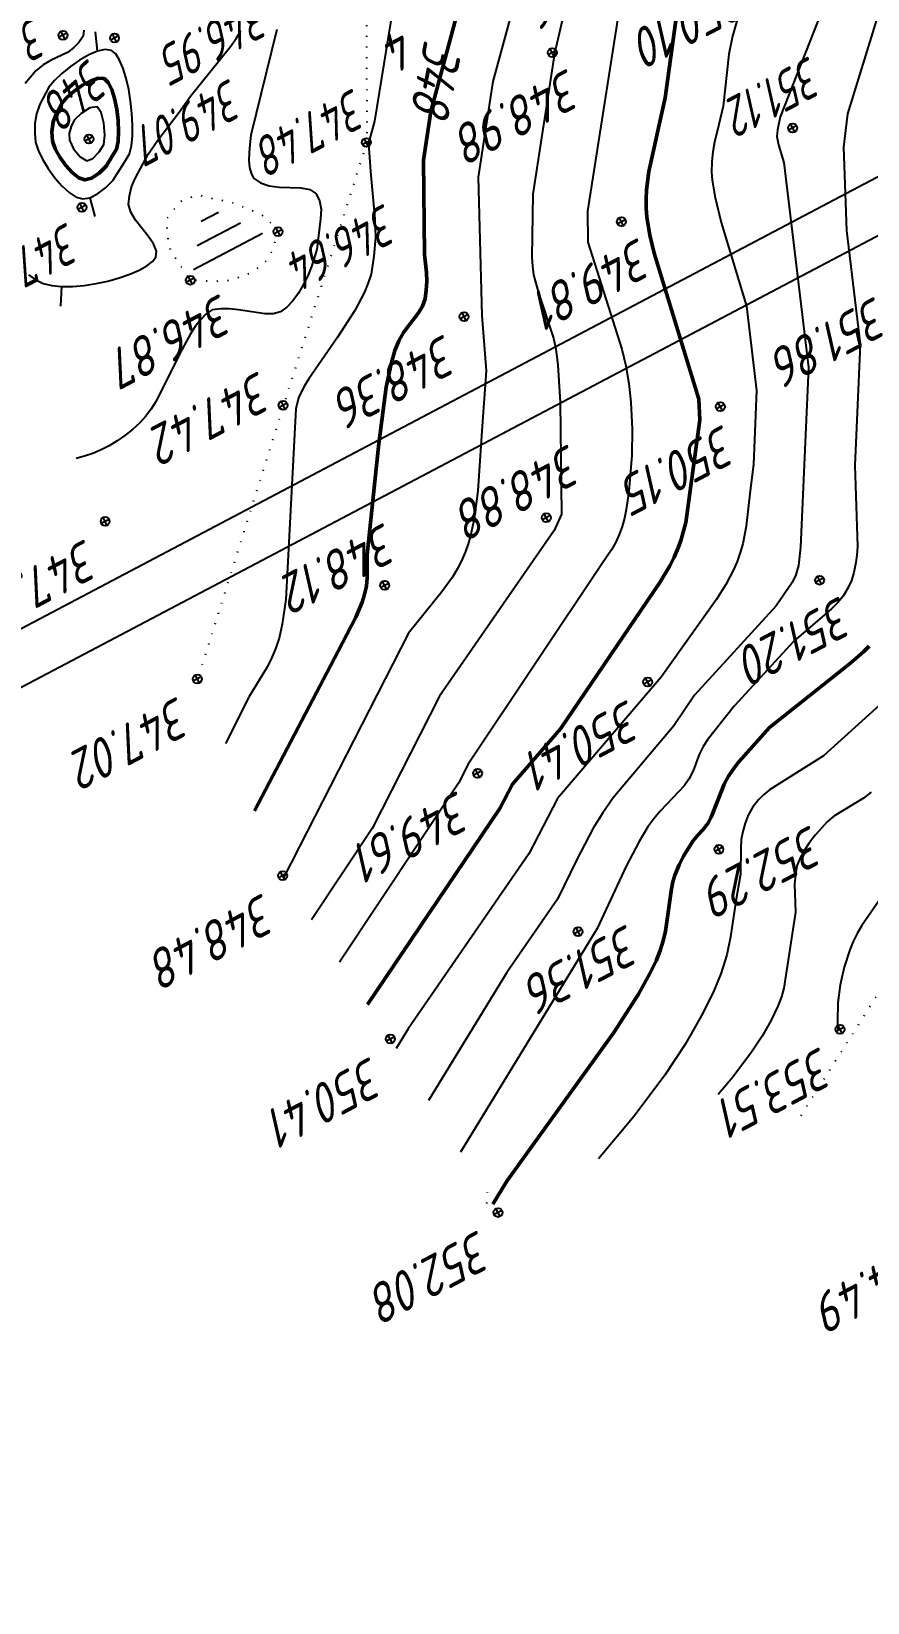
# Model space of a CAD drawing. Extents: x 1516777 to 1518423, y 2190420 to 2191479.
# Drawn here: x 1517071.9 to 1517157.8, y 2190656.3 to 2190817.5 of the extents above; entities that cross this region are included whole.
import ezdxf
from ezdxf.enums import TextEntityAlignment as Align

# ---------------------------------------------------------------- set-up
doc = ezdxf.new("R2010")
doc.units = 0
doc.linetypes.add('ИИDot', pattern=[1, 0, -1])
for name, color, linetype, lineweight in [('ИИ_БОЛОТО_025', 3, 'Continuous', 25), ('ИИ_КОНТУР_025', 7, 'ИИDot', 25), ('ИИ_ОТМЕТКА_025', 7, 'Continuous', 25), ('ИИ_РАЗМЕР_025', 7, 'Continuous', 25), ('ИИ_РЕЛЬЕФ_025', 34, 'Continuous', 25), ('ИИ_РЕЛЬЕФ_050', 34, 'Continuous', 50), ('ИИ_ТЕКСТ_025', 7, 'Continuous', 25), ('ИИ_УГОДЬЯ_025', 7, 'Continuous', 25)]:
    doc.layers.add(name, color=color, linetype=linetype, lineweight=lineweight)
doc.styles.add('VNIPISIMPLEXCUR', font='simplex.shx', dxfattribs={"width": 0.8, "oblique": 15})
doc.dimstyles.new('ИИ-2000-м-dm$2', dxfattribs={"dimscale": 2, "dimtxt": 2.5, "dimasz": 2.5, "dimexe": 1.25, "dimexo": 0, "dimgap": 1, "dimtad": 2, "dimtoh": 1, "dimzin": 1, "dimdsep": 46, "dimtxsty": 'VNIPISIMPLEXCUR', "dimcen": 2.5, "dimaunit": 1, "dimazin": 0, "dimtfac": 1, "dimtmove": 1, "dimatfit": 2, "dimfxl": 1, "dimarcsym": 0})

# ---------------------------------------------------------------- blocks, each defined once
blk = doc.blocks.new('PICKET')
at = {"color": 0, "linetype": 'Continuous', "lineweight": 25}
for p, q in [((-0.23, 0), (0.23, 0)), ((0, 0.23), (0, -0.23))]:
    blk.add_line(p, q, dxfattribs=at)
blk.add_circle((0, 0), 0.23, dxfattribs=at)
at = {"color": 0, "linetype": 'Continuous', "style": 'VNIPISIMPLEXCUR', "oblique": 15, "width": 0.8}
blk.add_attdef('OTMETKA', (1.25, 0.3), '', height=2, dxfattribs=at)
at = {"color": 8, "linetype": 'Continuous', "style": 'VNIPISIMPLEXCUR', "oblique": 15, "width": 0.8, "flags": 1}
blk.add_attdef('NOMER', (1.25, -2.7), '', height=2, dxfattribs=at)
blk = doc.blocks.new('ИИ05468')
at = {"color": 0, "linetype": 'Continuous', "lineweight": 25}
for points in [[(-2, 1), (2, 1)], [(-1.25, 0), (1.25, 0)], [(-0.5, -1), (0.5, -1)]]:
    blk.add_lwpolyline(points, dxfattribs=at)
blk = doc.blocks.new('ИИ053672А')
at = {"color": 0, "linetype": 'Continuous'}
for points in [[(0.7, 3.096), (0, 3.5), (-0.7, 3.096)], [(0, 3.5), (0, 0), (0.7, 0)], [(0.85, 2.009), (0, 2.5), (-0.85, 2.009)], [(1, 0.923), (0, 1.5), (-1, 0.923)]]:
    blk.add_lwpolyline(points, dxfattribs=at)
at = {"color": 0, "linetype": 'Continuous', "style": 'VNIPISIMPLEXCUR', "oblique": 15, "width": 0.8}
blk.add_attdef('RACE1', text='', height=2, dxfattribs=at).set_placement((-2, 2.25), align=Align.RIGHT)
blk.add_attdef('HEIGHT', (2, 2.25), '', height=2, dxfattribs=at)
blk.add_attdef('DISTANCE', text='', height=2, dxfattribs=at).set_placement((8.5, 1.75), align=Align.MIDDLE_LEFT)
blk.add_attdef('RACE2', text='', height=2, dxfattribs=at).set_placement((-2, 1.25), align=Align.TOP_RIGHT)
blk.add_attdef('THICKNESS', text='', height=2, dxfattribs=at).set_placement((2, 1.25), align=Align.TOP_LEFT)
blk = doc.blocks.new('ИИ053296')
at = {"color": 0, "linetype": 'Continuous', "lineweight": 25}
blk.add_lwpolyline([(0, 0), (1, 0)], dxfattribs=at)
blk = doc.blocks.new('*D37')
at = {"layer": 'Defpoints', "color": 0, "transparency": 16777216}
for p in [(1516997.99, 2191462.82), (1518374.71, 2191103.61), (1517445.63, 2190623.9), (1517459.23, 2190587.38), (1517312.46, 2190543.97)]:
    blk.add_point(p, dxfattribs=at)
at = {"layer": 'ИИ_РАЗМЕР_025', "color": 0, "lineweight": -2, "transparency": 16777216}
for p, q in [((1517451.91, 2190631.64), (1517459.4, 2190635.59)), ((1517448.2, 2190623.46), (1517451.91, 2190631.64))]:
    blk.add_line(p, q, dxfattribs=at)
blk.add_arc((1517445.24, 2190613.92), 9.98, 50.8939, 94.6714, dxfattribs=at)
at = {"layer": 'ИИ_РАЗМЕР_025', "color": 0, "transparency": 16777216}
for points in [[(1517444.62, 2190623.24), (1517444.24, 2190624.52), (1517440.59, 2190622.76)], [(1517452.06, 2190622.09), (1517451.02, 2190621.25), (1517454.08, 2190618.58)]]:
    blk.add_solid(points, dxfattribs=at)
at = {"layer": 'ИИ_РАЗМЕР_025', "color": 0, "transparency": 16777216, "insert": (1517457.5, 2190631.19), "char_height": 4, "attachment_point": 5, "rotation": 207.7821, "style": 'VNIPISIMPLEXCUR'}
blk.add_mtext('90%%d', dxfattribs=at)
blk = doc.blocks.new('*D41')
at = {"layer": 'Defpoints', "color": 0, "transparency": 16777216}
for p in [(1516997.99, 2191462.82), (1517637.12, 2190760.28), (1517426.98, 2190659.79), (1517400.06, 2190635.39), (1517459.23, 2190587.38)]:
    blk.add_point(p, dxfattribs=at)
at = {"layer": 'ИИ_РАЗМЕР_025', "color": 0, "lineweight": -2, "transparency": 16777216}
for p, q in [((1517435.44, 2190666.61), (1517442.94, 2190670.56)), ((1517429.66, 2190659.33), (1517435.44, 2190666.61))]:
    blk.add_line(p, q, dxfattribs=at)
blk.add_arc((1517426.57, 2190649.36), 10.44, 49.8774, 95.6874, dxfattribs=at)
at = {"layer": 'ИИ_РАЗМЕР_025', "color": 0, "transparency": 16777216}
for points in [[(1517425.73, 2190659.11), (1517425.35, 2190660.38), (1517421.71, 2190658.59)], [(1517433.82, 2190657.76), (1517432.78, 2190656.92), (1517435.81, 2190654.22)]]:
    blk.add_solid(points, dxfattribs=at)
at = {"layer": 'ИИ_РАЗМЕР_025', "color": 0, "transparency": 16777216, "insert": (1517441.03, 2190666.17), "char_height": 4, "attachment_point": 5, "rotation": 207.7821, "style": 'VNIPISIMPLEXCUR'}
blk.add_mtext('90%%d', dxfattribs=at)
blk = doc.blocks.new('*D60')
at = {"layer": 'Defpoints', "color": 0, "transparency": 16777216}
for p in [(1516865.23, 2191392.86), (1517280.22, 2190589.82), (1517301.19, 2190586.89), (1517251.66, 2190560.75), (1517312.46, 2190543.97)]:
    blk.add_point(p, dxfattribs=at)
at = {"layer": 'ИИ_РАЗМЕР_025', "color": 0, "lineweight": -2, "transparency": 16777216}
for p, q in [((1517270.29, 2190593.09), (1517259.15, 2190587.22)), ((1517278.66, 2190586.43), (1517270.29, 2190593.09))]:
    blk.add_line(p, q, dxfattribs=at)
blk.add_arc((1517292.31, 2190582.21), 14.29, 133.8716, 191.7338, dxfattribs=at)
at = {"layer": 'ИИ_РАЗМЕР_025', "color": 0, "transparency": 16777216}
for points in [[(1517282.02, 2190593.05), (1517282.8, 2190591.97), (1517285.65, 2190594.85)], [(1517278.95, 2190579.53), (1517277.69, 2190579.07), (1517279.68, 2190575.54)]]:
    blk.add_solid(points, dxfattribs=at)
at = {"layer": 'ИИ_РАЗМЕР_025', "color": 0, "transparency": 16777216, "insert": (1517265.86, 2190586.93), "char_height": 4, "attachment_point": 5, "rotation": 207.7821, "style": 'VNIPISIMPLEXCUR'}
blk.add_mtext("90°2'", dxfattribs=at)

msp = doc.modelspace()

# ---------------------------------------------------------------- linework, layer by layer
at = {"layer": 'ИИ_КОНТУР_025', "flags": 128}
for points, elevation in [([(1517230.931, 2190928.278), (1517222.757, 2190910.831), (1517212.263, 2190905.937), (1517181.973, 2190889.787), (1517159.676, 2190878.102), (1517141.274, 2190869.961), (1517124.473, 2190858.368), (1517106.21, 2190849.7), (1517106.331, 2190806.162), (1517097.774, 2190779.188), (1517088.954, 2190751.098)], -354.944), ([(1517097.209, 2190796.991), (1517096.574, 2190794.962), (1517095.758, 2190793.684), (1517093.916, 2190792.49), (1517092.026, 2190791.956), (1517090.428, 2190791.857), (1517088.195, 2190792.006), (1517086.435, 2190794.582), (1517085.991, 2190795.503), (1517085.822, 2190797.312), (1517085.864, 2190798.407), (1517086.404, 2190799.104), (1517087.174, 2190800.094), (1517088.98, 2190800.791), (1517090.375, 2190800.412), (1517092.441, 2190800.015), (1517094.367, 2190799.255), (1517095.935, 2190798.472), (1517097.209, 2190796.991), (1517097.209, 2190796.991)], 346.64)]:
    msp.add_lwpolyline(points, dxfattribs=dict(at, elevation=elevation))
for points in [[(1517294.087, 2190854.077), (1517285.1, 2190853.45), (1517271.635, 2190847.346), (1517247.165, 2190839.699), (1517243.028, 2190836.801), (1517233.131, 2190821.486), (1517219.639, 2190806.047), (1517197.88, 2190789.81), (1517191.855, 2190783.617), (1517189.098, 2190778.122), (1517173.374, 2190741.716), (1517150.401, 2190705.422)], [(1517118.676, 2190697.224), (1517118.721, 2190698.345)]]:
    msp.add_lwpolyline(points, dxfattribs=at)
at = {"layer": 'ИИ_РЕЛЬЕФ_025'}
for points, elevation in [([(1517157.433, 2190830.721), (1517148.792, 2190808.767), (1517148.516, 2190807.447), (1517148.472, 2190806.758), (1517148.618, 2190805.898), (1517149.165, 2190804.1), (1517151.693, 2190783.058), (1517150.902, 2190764.603), (1517150.672, 2190762.706), (1517150.422, 2190761.763), (1517150.023, 2190760.958), (1517148.372, 2190758.564), (1517140.001, 2190749.415), (1517137.874, 2190746.27), (1517131.643, 2190738.866), (1517130.564, 2190737.342), (1517129.592, 2190735.762), (1517127.911, 2190732.534), (1517125.915, 2190728.473), (1517120.727, 2190720.948), (1517112.652, 2190707.811)], 351), ([(1517110.501, 2190829.17), (1517107.105, 2190808.327), (1517106.514, 2190806.071), (1517106.698, 2190803.166), (1517107.163, 2190798.297), (1517107.22, 2190796.373), (1517107.046, 2190794.489), (1517106.767, 2190792.625), (1517106.481, 2190791.719), (1517106.1, 2190790.792), (1517105.114, 2190788.901), (1517103.296, 2190786.078), (1517100.362, 2190781.866), (1517099.923, 2190781.16), (1517099.569, 2190780.516), (1517099.315, 2190779.941), (1517099.021, 2190778.809), (1517097.996, 2190759.229), (1517097.636, 2190756.698), (1517097.316, 2190755.264), (1517096.96, 2190754.151), (1517096.554, 2190753.196), (1517096.111, 2190752.356), (1517094.249, 2190749.282), (1517091.795, 2190744.437)], 347.5), ([(1517127.613, 2190823.839), (1517125.61, 2190815.284), (1517123.383, 2190800.832), (1517123.292, 2190794.363), (1517123.353, 2190793.456), (1517123.462, 2190792.559), (1517123.968, 2190790.716), (1517125.513, 2190786.065), (1517125.74, 2190784.956), (1517125.956, 2190783.284), (1517126.187, 2190779.493), (1517126.341, 2190767.996), (1517125.587, 2190766.3), (1517113.801, 2190749.287), (1517106.895, 2190735.719), (1517100.66, 2190726.36)], 349), ([(1517121.836, 2190821.837), (1517119.27, 2190812.407), (1517117.76, 2190802.578), (1517118.136, 2190788.367), (1517118.599, 2190782.703), (1517118.152, 2190776.558), (1517117.738, 2190770.369), (1517117.35, 2190767.506), (1517116.971, 2190765.749), (1517116.737, 2190764.927), (1517116.47, 2190764.148), (1517116.074, 2190763.21), (1517115.625, 2190762.339), (1517115.133, 2190761.524), (1517114.05, 2190760.019), (1517110.601, 2190755.756), (1517097.795, 2190730.707)], 348.5), ([(1517159.411, 2190821.094), (1517155.724, 2190809.091), (1517155.312, 2190805.65), (1517155.606, 2190797.114), (1517157.009, 2190785.433), (1517156.476, 2190772.997), (1517156.74, 2190764.659), (1517156.686, 2190763.791), (1517156.586, 2190763.016), (1517156.377, 2190762.006), (1517156.117, 2190761.164), (1517155.759, 2190760.39), (1517155.258, 2190759.584), (1517154.731, 2190758.922), (1517154.085, 2190758.261), (1517150.196, 2190754.96), (1517144.082, 2190748.278), (1517141.321, 2190744.817), (1517140.879, 2190744.136), (1517140.473, 2190743.301), (1517139.868, 2190741.652), (1517139.425, 2190740.799), (1517138.956, 2190740.148), (1517137.779, 2190738.863), (1517136.455, 2190737.488), (1517135.802, 2190736.723), (1517135.19, 2190735.885), (1517134.295, 2190734.401), (1517132.992, 2190731.847), (1517130.006, 2190725.437), (1517115.967, 2190702.481)], 351.5), ([(1517077.265, 2190817.684), (1517077.184, 2190817.045), (1517076.735, 2190816.415), (1517076.201, 2190815.868), (1517075.564, 2190815.389), (1517073.896, 2190814.598), (1517073.071, 2190814.116), (1517072.333, 2190813.498), (1517071.217, 2190812.199)], 347), ([(1517097.074, 2190817.736), (1517094.429, 2190806.883), (1517094.299, 2190805.952), (1517094.227, 2190805.087), (1517094.22, 2190804.296), (1517094.287, 2190803.59), (1517094.436, 2190802.977), (1517094.675, 2190802.467), (1517095.403, 2190802.004), (1517096.289, 2190801.691), (1517097.327, 2190801.544), (1517099.555, 2190801.493), (1517100.469, 2190801.321), (1517101.1, 2190800.912), (1517101.484, 2190800.193), (1517101.624, 2190799.301), (1517101.585, 2190798.295), (1517101.21, 2190795.163), (1517100.642, 2190793.397), (1517100.256, 2190792.459), (1517099.807, 2190791.536), (1517099.298, 2190790.667), (1517098.733, 2190789.889), (1517098.116, 2190789.242), (1517097.45, 2190788.764), (1517096.724, 2190788.536), (1517095.9, 2190788.539), (1517093.151, 2190788.968), (1517092.222, 2190789.053), (1517091.315, 2190789.067), (1517090.449, 2190788.971), (1517089.84, 2190788.55), (1517089.262, 2190787.972), (1517088.71, 2190787.262), (1517088.18, 2190786.441), (1517087.164, 2190784.565), (1517084.674, 2190779.601), (1517084.146, 2190778.748), (1517083.598, 2190777.998), (1517083.025, 2190777.372), (1517082.254, 2190776.683), (1517081.47, 2190776.06), (1517080.671, 2190775.504), (1517079.859, 2190775.013), (1517079.033, 2190774.588), (1517078.193, 2190774.23), (1517077.339, 2190773.938), (1517076.472, 2190773.711)], 347), ([(1517132.122, 2190818.954), (1517129.006, 2190799.085), (1517129.036, 2190795.919), (1517132.534, 2190784.93), (1517132.938, 2190783.209), (1517133.248, 2190781.388), (1517133.464, 2190779.468), (1517133.597, 2190776.706), (1517133.548, 2190774.054), (1517133.261, 2190770.317), (1517132.983, 2190768.473), (1517132.791, 2190767.587), (1517132.556, 2190766.731), (1517132.272, 2190765.909), (1517131.912, 2190765.104), (1517131.485, 2190764.343), (1517130.505, 2190762.909), (1517116.741, 2190742.311), (1517115.756, 2190740.371), (1517103.525, 2190722.013)], 349.5), ([(1517144.382, 2190818.716), (1517143.895, 2190817.04), (1517143.509, 2190815.197), (1517142.926, 2190809.876), (1517142.504, 2190808.004), (1517142.045, 2190806.159), (1517141.869, 2190805.195), (1517141.765, 2190804.175), (1517141.758, 2190803.079), (1517141.818, 2190802.303), (1517142.081, 2190800.64), (1517142.747, 2190797.932), (1517145.336, 2190789.348), (1517146.377, 2190780.684), (1517146.051, 2190773.084), (1517145.715, 2190770.376), (1517145.313, 2190766.765), (1517144.951, 2190764.957), (1517144.694, 2190764.051), (1517144.372, 2190763.145), (1517144.035, 2190762.355), (1517143.214, 2190760.773), (1517142.236, 2190759.188), (1517136.559, 2190751.25), (1517125.938, 2190738.8), (1517122.962, 2190733.121), (1517110.568, 2190715.146), (1517109.336, 2190713.142)], 350.5), ([(1517071.577, 2190792.552), (1517072.331, 2190792.033), (1517073.079, 2190791.675), (1517073.953, 2190791.454), (1517074.973, 2190791.352), (1517076.099, 2190791.359), (1517077.292, 2190791.463), (1517078.516, 2190791.652), (1517079.73, 2190791.914), (1517080.896, 2190792.238), (1517081.976, 2190792.613), (1517082.932, 2190793.026), (1517083.724, 2190793.465), (1517084.314, 2190793.92), (1517084.663, 2190794.379), (1517084.711, 2190795.002), (1517084.401, 2190795.722), (1517083.858, 2190796.51), (1517082.574, 2190798.178), (1517082.082, 2190799), (1517081.858, 2190799.777), (1517081.956, 2190800.682), (1517082.159, 2190801.579), (1517082.539, 2190802.462), (1517083.882, 2190804.947), (1517084.869, 2190806.385), (1517087.037, 2190809.258), (1517088.204, 2190810.904), (1517092.335, 2190815.988), (1517092.908, 2190816.809), (1517093.397, 2190817.609)], 347), ([(1517160.4, 2190749.631), (1517153.238, 2190743.196), (1517147.709, 2190739.692), (1517147.087, 2190739.182), (1517146.57, 2190738.665), (1517145.965, 2190737.877), (1517145.524, 2190737.088), (1517145.2, 2190736.274), (1517144.946, 2190735.407), (1517144.799, 2190734.586), (1517144.743, 2190733.719), (1517144.735, 2190731.038), (1517144.257, 2190728.271), (1517143.71, 2190724.609), (1517143.303, 2190722.737), (1517142.705, 2190720.808), (1517141.979, 2190719.064), (1517140.858, 2190716.773), (1517139.067, 2190713.63), (1517136.937, 2190710.384), (1517133.8, 2190706.183), (1517130.134, 2190701.823)], 352.5), ([(1517158.139, 2190739.441), (1517157.361, 2190738.843), (1517154.314, 2190736.989), (1517153.649, 2190736.423), (1517152.389, 2190735.043), (1517151.807, 2190734.285), (1517151.287, 2190733.497), (1517150.852, 2190732.693), (1517150.525, 2190731.884), (1517150.375, 2190730.957), (1517150.285, 2190730.018), (1517150.374, 2190727.13), (1517149.159, 2190719.337), (1517148.92, 2190718.431), (1517148.569, 2190717.485), (1517147.841, 2190715.972), (1517146.94, 2190714.397), (1517145.866, 2190712.76), (1517143.929, 2190710.19), (1517142.42, 2190708.4)], 353), ([(1517161.122, 2190731.439), (1517157.203, 2190725.774), (1517156.723, 2190724.949), (1517156.299, 2190724.114), (1517155.943, 2190723.266), (1517155.369, 2190721.481), (1517154.967, 2190719.664), (1517154.735, 2190717.814), (1517154.673, 2190715.931), (1517154.707, 2190714.977)], 353.5)]:
    msp.add_lwpolyline(points, dxfattribs=dict(at, elevation=elevation))
for points, elevation in [([(1517072.299, 2190806.175), (1517072.576, 2190805.34), (1517073.024, 2190804.413), (1517073.604, 2190803.456), (1517074.278, 2190802.529), (1517075.007, 2190801.694), (1517075.753, 2190801.012), (1517076.479, 2190800.544), (1517077.145, 2190800.351), (1517077.867, 2190800.469), (1517078.662, 2190800.861), (1517079.478, 2190801.47), (1517080.246, 2190802.253), (1517081.447, 2190804.107), (1517081.953, 2190804.961), (1517082.142, 2190805.789), (1517082.242, 2190806.793), (1517082.259, 2190807.923), (1517082.199, 2190809.131), (1517082.067, 2190810.367), (1517081.869, 2190811.581), (1517081.61, 2190812.724), (1517081.297, 2190813.747), (1517080.934, 2190814.599), (1517080.529, 2190815.232), (1517080.085, 2190815.597), (1517079.457, 2190815.692), (1517078.666, 2190815.522), (1517077.768, 2190815.139), (1517076.819, 2190814.593), (1517075.876, 2190813.935), (1517074.996, 2190813.218), (1517074.235, 2190812.491), (1517073.65, 2190811.806), (1517072.723, 2190810.061), (1517072.395, 2190809.093), (1517072.213, 2190808.094), (1517072.217, 2190807.113)], 347.5), ([(1517075.788, 2190806.378), (1517076.188, 2190805.507), (1517076.862, 2190804.662), (1517077.548, 2190804.264), (1517078.197, 2190804.515), (1517078.829, 2190805.176), (1517079.294, 2190805.938), (1517079.406, 2190806.907), (1517079.302, 2190808.123), (1517079.024, 2190809.211), (1517078.615, 2190809.799), (1517077.886, 2190809.687), (1517076.977, 2190809.111), (1517076.279, 2190808.423), (1517075.942, 2190807.789), (1517075.757, 2190807.075)], 348.5), ([(1517077.594, 2190806.731), (1517077.594, 2190806.731)], 349)]:
    msp.add_lwpolyline(points, close=True, dxfattribs=dict(at, elevation=elevation))
at = {"layer": 'ИИ_РЕЛЬЕФ_050'}
for points, elevation in [([(1517118.553, 2190830.37), (1517112.907, 2190809.336), (1517112.137, 2190804.325), (1517112.272, 2190794.654), (1517112.457, 2190792.801), (1517112.498, 2190791.883), (1517112.437, 2190790.98), (1517112.325, 2190790.086), (1517112.044, 2190789.342), (1517111.644, 2190788.671), (1517110.113, 2190786.628), (1517109.622, 2190785.782), (1517109.205, 2190784.776), (1517108.821, 2190783.429), (1517108.334, 2190781.023), (1517107.581, 2190775.234), (1517106.38, 2190763.843), (1517106.37, 2190761.465), (1517106.288, 2190760.605), (1517106.069, 2190759.625), (1517105.844, 2190758.946), (1517105.206, 2190757.423), (1517103.39, 2190753.911), (1517094.798, 2190737.521)], 348), ([(1517138.606, 2190822.413), (1517136.978, 2190810.734), (1517135.306, 2190803.16), (1517135.08, 2190801.276), (1517135.034, 2190800.337), (1517135.044, 2190799.4), (1517135.113, 2190798.469), (1517135.409, 2190796.613), (1517135.866, 2190794.765), (1517140.449, 2190779.796), (1517140.543, 2190777.675), (1517139.097, 2190767.14), (1517138.62, 2190765.371), (1517138.322, 2190764.527), (1517137.923, 2190763.59), (1517137.471, 2190762.69), (1517136.441, 2190760.975), (1517126.227, 2190745.958), (1517121.313, 2190740.257), (1517120.008, 2190737.769), (1517106.39, 2190717.666)], 350), ([(1517157.941, 2190754.425), (1517157.398, 2190753.882), (1517156.067, 2190752.731), (1517147.702, 2190746.098), (1517144.552, 2190742.557), (1517143.99, 2190741.835), (1517143.491, 2190741.098), (1517143.048, 2190740.276), (1517142.343, 2190738.521), (1517141.717, 2190736.894), (1517141.37, 2190736.231), (1517140.854, 2190735.569), (1517140.328, 2190735.043), (1517139.815, 2190734.427), (1517138.865, 2190732.891), (1517138.412, 2190731.984), (1517137.99, 2190730.945), (1517137.783, 2190730.256), (1517137.629, 2190729.519), (1517137.001, 2190725.181), (1517136.77, 2190724.2), (1517136.46, 2190723.187), (1517136.052, 2190722.144), (1517135.423, 2190720.832), (1517134.227, 2190718.698), (1517131.695, 2190714.789), (1517120.727, 2190699.501), (1517119.282, 2190697.151)], 352)]:
    msp.add_lwpolyline(points, dxfattribs=dict(at, elevation=elevation))
at = {"layer": 'ИИ_РЕЛЬЕФ_050', "elevation": 348}
msp.add_lwpolyline([(1517074.043, 2190806.277), (1517074.323, 2190805.502), (1517074.793, 2190804.641), (1517075.392, 2190803.792), (1517076.059, 2190803.055), (1517076.731, 2190802.527), (1517077.347, 2190802.308), (1517078.051, 2190802.475), (1517078.826, 2190802.977), (1517079.549, 2190803.727), (1517080.623, 2190805.449), (1517080.785, 2190806.258), (1517080.834, 2190807.269), (1517080.782, 2190808.396), (1517080.639, 2190809.551), (1517080.414, 2190810.647), (1517080.117, 2190811.594), (1517079.759, 2190812.307), (1517079.35, 2190812.698), (1517078.753, 2190812.743), (1517077.981, 2190812.487), (1517077.124, 2190812.014), (1517076.275, 2190811.405), (1517075.525, 2190810.745), (1517074.965, 2190810.114), (1517074.488, 2190809.233), (1517074.109, 2190808.266), (1517073.97, 2190807.247)], close=True, dxfattribs=at)
at = {"layer": 'ИИ_ТЕКСТ_025'}
for points in [[(1517112.442, 2191009.539), (1516882.276, 2190888.279), (1516980.152, 2190702.482), (1517210.317, 2190823.742)], [(1517172.428, 2190809.764), (1516998.529, 2190718.147), (1516905.314, 2190895.096), (1517079.206, 2190986.709)]]:
    msp.add_lwpolyline(points, dxfattribs=at)

# ---------------------------------------------------------------- block references
at = {"layer": 'ИИ_БОЛОТО_025', "xscale": 2, "yscale": 2, "zscale": 2, "rotation": 207.7819444444445}
msp.add_blockref('ИИ05468', (1517091.125, 2190796.711), dxfattribs=at)
at = {"layer": 'ИИ_ОТМЕТКА_025'}
ref = msp.add_blockref('PICKET', (1517080.408, 2190816.873, 347.28), dxfattribs=dict(at, xscale=2, yscale=2, zscale=2, rotation=207.7819444444445))
ref.add_attrib('OTMETKA', '347.28', (1517092.793, 2190828.438, 347.28), dxfattribs={"layer": '0', "color": 0, "linetype": 'Continuous', "height": 4, "rotation": 207.78194, "style": 'VNIPISIMPLEXCUR', "oblique": 15, "width": 0.7})
ref = msp.add_blockref('PICKET', (1517139.902, 2190823.105, 350.1), dxfattribs=dict(at, xscale=2, yscale=2, zscale=2, rotation=207.7819444444445))
ref.add_attrib('OTMETKA', '350.10', (1517144.242, 2190823.123, 350.1), dxfattribs={"layer": '0', "color": 0, "linetype": 'Continuous', "height": 4, "rotation": 207.78194, "style": 'VNIPISIMPLEXCUR', "oblique": 15, "width": 0.8})
ref = msp.add_blockref('PICKET', (1517096.554, 2190821.175, 346.95), dxfattribs=dict(at, xscale=2, yscale=2, zscale=2, rotation=207.7819444444445))
ref.add_attrib('OTMETKA', '346.95', (1517095.107, 2190821.185, 346.95), dxfattribs={"layer": '0', "color": 0, "linetype": 'Continuous', "height": 4, "rotation": 207.78194, "style": 'VNIPISIMPLEXCUR', "oblique": 15, "width": 0.7})
ref = msp.add_blockref('PICKET', (1517075.11, 2190817.155, 346.82), dxfattribs=dict(at, xscale=2, yscale=2, zscale=2, rotation=207.7819444444445))
ref.add_attrib('OTMETKA', '346.82', (1517072.314, 2190819.185, 346.82), dxfattribs={"layer": '0', "color": 0, "linetype": 'Continuous', "height": 4, "rotation": 207.78194, "style": 'VNIPISIMPLEXCUR', "oblique": 15, "width": 0.7})
ref = msp.add_blockref('PICKET', (1517125.379, 2190815.356, 348.98), dxfattribs=dict(at, xscale=2, yscale=2, zscale=2, rotation=207.7819444444445))
ref.add_attrib('OTMETKA', '348.98', (1517127.076, 2190813.854, 348.98), dxfattribs={"layer": '0', "color": 0, "linetype": 'Continuous', "height": 4, "rotation": 207.78194, "style": 'VNIPISIMPLEXCUR', "oblique": 15, "width": 0.8})
ref = msp.add_blockref('PICKET', (1517150.084, 2190807.641, 351.12), dxfattribs=dict(at, xscale=2, yscale=2, zscale=2, rotation=207.7819444444445))
ref.add_attrib('OTMETKA', '351.12', (1517151.89, 2190815.11, 351.12), dxfattribs={"layer": '0', "color": 0, "linetype": 'Continuous', "height": 4, "rotation": 207.78194, "style": 'VNIPISIMPLEXCUR', "oblique": 15, "width": 0.7})
ref = msp.add_blockref('PICKET', (1517077.778, 2190806.494, 349.07), dxfattribs=dict(at, xscale=2, yscale=2, zscale=2, rotation=207.7819444444445))
ref.add_attrib('OTMETKA', '349.07', (1517092.368, 2190812.812, 349.07), dxfattribs={"layer": '0', "color": 0, "linetype": 'Continuous', "height": 4, "rotation": 207.78194, "style": 'VNIPISIMPLEXCUR', "oblique": 15, "width": 0.7})
ref = msp.add_blockref('PICKET', (1517106.289, 2190806.141, 347.48), dxfattribs=dict(at, xscale=2, yscale=2, zscale=2, rotation=207.7819444444445))
ref.add_attrib('OTMETKA', '347.48', (1517105.04, 2190811.806, 347.48), dxfattribs={"layer": '0', "color": 0, "linetype": 'Continuous', "height": 4, "rotation": 207.78194, "style": 'VNIPISIMPLEXCUR', "oblique": 15, "width": 0.7})
ref = msp.add_blockref('PICKET', (1517077.057, 2190799.49, 347.28), dxfattribs=dict(at, xscale=2, yscale=2, zscale=2, rotation=207.7819444444445))
ref.add_attrib('OTMETKA', '347.28', (1517075.64, 2190798.043, 347.28), dxfattribs={"layer": '0', "color": 0, "linetype": 'Continuous', "height": 4, "rotation": 207.78194, "style": 'VNIPISIMPLEXCUR', "oblique": 15, "width": 0.7})
ref = msp.add_blockref('PICKET', (1517097.209, 2190796.991, 346.64), dxfattribs=dict(at, xscale=2, yscale=2, zscale=2, rotation=207.7819444444445))
ref.add_attrib('OTMETKA', '346.64', (1517108.234, 2190799.983, 346.64), dxfattribs={"layer": '0', "color": 0, "linetype": 'Continuous', "height": 4, "rotation": 207.78194, "style": 'VNIPISIMPLEXCUR', "oblique": 15, "width": 0.7})
ref = msp.add_blockref('PICKET', (1517132.493, 2190798.003, 349.81), dxfattribs=dict(at, xscale=2, yscale=2, zscale=2, rotation=207.7819444444445))
ref.add_attrib('OTMETKA', '349.81', (1517134.37, 2190796.48, 349.81), dxfattribs={"layer": '0', "color": 0, "linetype": 'Continuous', "height": 4, "rotation": 207.78194, "style": 'VNIPISIMPLEXCUR', "oblique": 15, "width": 0.8})
ref = msp.add_blockref('PICKET', (1517088.195, 2190792.006, 346.87), dxfattribs=dict(at, xscale=2, yscale=2, zscale=2, rotation=207.7819444444445))
ref.add_attrib('OTMETKA', '346.87', (1517091.38, 2190790.733, 346.87), dxfattribs={"layer": '0', "color": 0, "linetype": 'Continuous', "height": 4, "rotation": 207.78194, "style": 'VNIPISIMPLEXCUR', "oblique": 15, "width": 0.8})
ref = msp.add_blockref('PICKET', (1517160.837, 2190787.142, 351.86), dxfattribs=dict(at, xscale=2, yscale=2, zscale=2, rotation=207.7819444444445))
ref.add_attrib('OTMETKA', '351.86', (1517158.658, 2190790.447, 351.86), dxfattribs={"layer": '0', "color": 0, "linetype": 'Continuous', "height": 4, "rotation": 207.78194, "style": 'VNIPISIMPLEXCUR', "oblique": 15, "width": 0.8})
at = {"layer": 'ИИ_ОТМЕТКА_025', "xscale": 2, "yscale": 2, "zscale": 2, "rotation": 207.7819444444445}
for p, values in [((1517116.326, 2190788.258, 348.36), {'OTMETKA': '348.36'}), ((1517079.446, 2190767.241, 347.09), {'OTMETKA': '347.09'}), ((1517088.913, 2190751.077, 347.02), {'OTMETKA': '347.02'}), ((1517135.186, 2190750.757, 350.41), {'OTMETKA': '350.41'}), ((1517117.705, 2190741.394, 349.61), {'OTMETKA': '349.61'}), ((1517097.68, 2190730.881, 348.48), {'OTMETKA': '348.48'}), ((1517108.739, 2190714.101, 350.41), {'OTMETKA': '350.41'}), ((1517154.952, 2190715.109, 353.51), {'OTMETKA': '353.51'}), ((1517119.813, 2190696.298, 352.08), {'OTMETKA': '352.08'})]:
    msp.add_blockref('PICKET', p, dxfattribs=at).add_auto_attribs(values)
at = {"layer": 'ИИ_ОТМЕТКА_025'}
ref = msp.add_blockref('PICKET', (1517097.732, 2190779.167, 347.42), dxfattribs=dict(at, xscale=2, yscale=2, zscale=2, rotation=207.7819444444445))
ref.add_attrib('OTMETKA', '347.42', (1517095.333, 2190782.778, 347.42), dxfattribs={"layer": '0', "color": 0, "linetype": 'Continuous', "height": 4, "rotation": 207.78194, "style": 'VNIPISIMPLEXCUR', "oblique": 15, "width": 0.8})
ref = msp.add_blockref('PICKET', (1517142.655, 2190779.022, 350.15), dxfattribs=dict(at, xscale=2, yscale=2, zscale=2, rotation=207.7819444444445))
ref.add_attrib('OTMETKA', '350.15', (1517143.05, 2190777.29, 350.15), dxfattribs={"layer": '0', "color": 0, "linetype": 'Continuous', "height": 4, "rotation": 207.78194, "style": 'VNIPISIMPLEXCUR', "oblique": 15, "width": 0.8})
ref = msp.add_blockref('PICKET', (1517124.77, 2190767.623, 348.88), dxfattribs=dict(at, xscale=2, yscale=2, zscale=2, rotation=207.7819444444445))
ref.add_attrib('OTMETKA', '348.88', (1517127.179, 2190775.288, 348.88), dxfattribs={"layer": '0', "color": 0, "linetype": 'Continuous', "height": 4, "rotation": 207.78194, "style": 'VNIPISIMPLEXCUR', "oblique": 15, "width": 0.8})
ref = msp.add_blockref('PICKET', (1517108.17, 2190760.672, 348.12), dxfattribs=dict(at, xscale=2, yscale=2, zscale=2, rotation=207.7819444444445))
ref.add_attrib('OTMETKA', '348.12', (1517108.237, 2190767.234, 348.12), dxfattribs={"layer": '0', "color": 0, "linetype": 'Continuous', "height": 4, "rotation": 207.78194, "style": 'VNIPISIMPLEXCUR', "oblique": 15, "width": 0.8})
ref = msp.add_blockref('PICKET', (1517152.843, 2190761.21, 351.2), dxfattribs=dict(at, xscale=2, yscale=2, zscale=2, rotation=207.7819444444445))
ref.add_attrib('OTMETKA', '351.20', (1517155.025, 2190759.684, 351.2), dxfattribs={"layer": '0', "color": 0, "linetype": 'Continuous', "height": 4, "rotation": 207.78194, "style": 'VNIPISIMPLEXCUR', "oblique": 15, "width": 0.8})
ref = msp.add_blockref('PICKET', (1517142.498, 2190733.582, 352.29), dxfattribs=dict(at, xscale=2, yscale=2, zscale=2, rotation=207.7819444444445))
ref.add_attrib('OTMETKA', '352.29', (1517152.026, 2190736.184, 352.29), dxfattribs={"layer": '0', "color": 0, "linetype": 'Continuous', "height": 4, "rotation": 207.78194, "style": 'VNIPISIMPLEXCUR', "oblique": 15, "width": 0.8})
ref = msp.add_blockref('PICKET', (1517128.041, 2190725.126, 351.36), dxfattribs=dict(at, xscale=2, yscale=2, zscale=2, rotation=207.7819444444445))
ref.add_attrib('OTMETKA', '351.36', (1517133.153, 2190726.001, 351.36), dxfattribs={"layer": '0', "color": 0, "linetype": 'Continuous', "height": 4, "rotation": 207.78194, "style": 'VNIPISIMPLEXCUR', "oblique": 15, "width": 0.8})
ref = msp.add_blockref('PICKET', (1517162.35, 2190695.36, 354.49), dxfattribs=dict(at, xscale=2, yscale=2, zscale=2, rotation=207.7819444444445))
ref.add_attrib('OTMETKA', '354.49', (1517163.994, 2190693.831, 354.49), dxfattribs={"layer": '0', "color": 0, "linetype": 'Continuous', "height": 4, "rotation": 207.78194, "style": 'VNIPISIMPLEXCUR', "oblique": 15, "width": 0.8})
at = {"layer": 'ИИ_РЕЛЬЕФ_025', "xscale": 2, "yscale": 2, "zscale": 2}
for p, rotation in [((1517078.666, 2190815.522, 347.5), 96.07189010098433), ((1517077.867, 2190800.469, 347.5), 284.8306836600183), ((1517074.973, 2190791.352, 347), 266.2533260261771)]:
    msp.add_blockref('ИИ053296', p, dxfattribs=dict(at, rotation=rotation))
at = {"layer": 'ИИ_УГОДЬЯ_025'}
ref = msp.add_blockref('ИИ053672А', (1517137.125, 2190834.229), dxfattribs=dict(at, xscale=2, yscale=2, zscale=2, rotation=207.7819444444445))
ref.add_attrib('RACE1', 'сосна', dxfattribs={"layer": '0', "color": 0, "linetype": 'Continuous', "height": 4, "rotation": 207.78194, "style": 'VNIPISIMPLEXCUR', "oblique": 15, "width": 0.8}).set_placement((1517142.312, 2190834.913), align=Align.RIGHT)
ref.add_attrib('HEIGHT', '14-16', (1517131.961, 2190826.358), dxfattribs={"layer": '0', "color": 0, "linetype": 'Continuous', "height": 4, "rotation": 207.78194, "style": 'VNIPISIMPLEXCUR', "oblique": 15, "width": 0.8})
ref.add_attrib('THICKNESS', '0.05-0.30', dxfattribs={"layer": '0', "color": 0, "linetype": 'Continuous', "height": 4, "rotation": 207.78194, "style": 'VNIPISIMPLEXCUR', "oblique": 15, "width": 0.8}).set_placement((1517134.752, 2190830.152), align=Align.TOP_LEFT)
ref.add_attrib('DISTANCE', '4', dxfattribs={"layer": '0', "color": 0, "linetype": 'Continuous', "height": 4, "rotation": 207.78194, "style": 'VNIPISIMPLEXCUR', "oblique": 15, "width": 0.8}).set_placement((1517111.004, 2190816.341), align=Align.MIDDLE_LEFT)

# ---------------------------------------------------------------- texts
at = {"layer": 'ИИ_РЕЛЬЕФ_025', "style": 'VNIPISIMPLEXCUR', "oblique": 15}
for rotation, width, p in [(258.6758, 0.8, (1517113.505, 2190812.798, 348)), (220.79708, 0.7, (1517076.673, 2190811.29, 348))]:
    msp.add_text('348', height=4, rotation=rotation, dxfattribs=dict(at, width=width)).set_placement(p, align=Align.MIDDLE)

# ---------------------------------------------------------------- dimensions: what is measured, and where the dimension line sits
at = {"layer": 'ИИ_РАЗМЕР_025'}
for base, line2, picture, middle in [((1517445.628, 2190623.901), ((1518374.713, 2191103.607), (1517312.459, 2190543.969)), '*D37', (1517457.495, 2190631.193)), ((1517426.977, 2190659.787), ((1517637.12, 2190760.28), (1517400.06, 2190635.39)), '*D41', (1517441.033, 2190666.167))]:
    dim = msp.add_angular_dim_2l(base=base, line1=((1517459.226, 2190587.383), (1516997.989, 2191462.819)), line2=line2, text='90%%d', dimstyle='ИИ-2000-м-dm$2', override={"dimtxt": 2, "dimasz": 2, "dimgap": 0.5, "dimzin": 0}, dxfattribs=at)
    dim.commit()
    dim.dimension.update_dxf_attribs({"geometry": picture, "text_midpoint": middle, "dimtype": 162})
dim = msp.add_angular_dim_2l(base=(1517280.222, 2190589.822), line1=((1517251.66, 2190560.75), (1517301.19, 2190586.89)), line2=((1517312.459, 2190543.969), (1516865.23, 2191392.859)), dimstyle='ИИ-2000-м-dm$2', override={"dimtxt": 2, "dimasz": 2, "dimgap": 0.5, "dimzin": 0}, dxfattribs=at)
dim.commit()
dim.dimension.update_dxf_attribs({"geometry": '*D60', "text_midpoint": (1517265.856, 2190586.933), "dimtype": 162})

doc.saveas('drawing.dxf')
